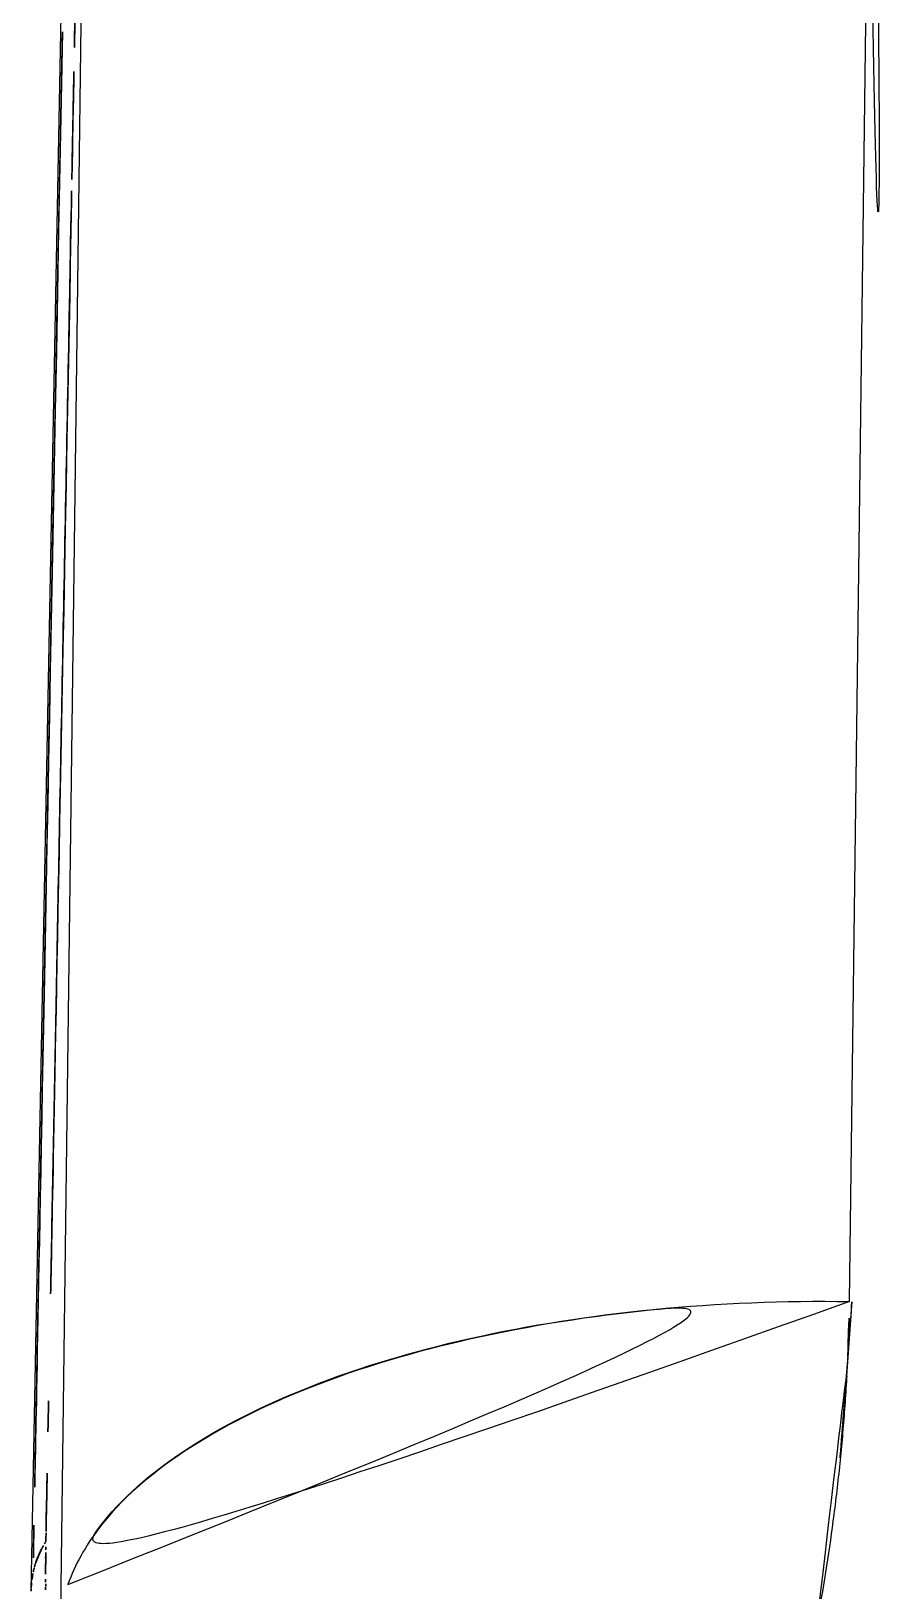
# Model space of a CAD drawing. Extents: x 16296660632 to 16296668616, y -37409619871 to -37409616241.
# Drawn here: x 16296666278.89 to 16296666287.58, y -37409617582.77 to -37409617567 of the extents above; entities that cross this region are included whole.
import ezdxf

# ---------------------------------------------------------------- set-up
doc = ezdxf.new("R2010")
doc.units = 0
doc.header["$LTSCALE"] = 10
doc.header["$MEASUREMENT"] = 0
doc.layers.get('0').update_dxf_attribs({"linetype": 'CONTINUOUS'})

msp = doc.modelspace()

# ---------------------------------------------------------------- linework, layer by layer
at = {"linetype": 'Continuous'}
for p, q in [((16296666287.165159, -37409617579.844719), (16296666287.38192, -37409617562.893677)), ((16296666278.88582, -37409617582.773102), (16296666279.22356, -37409617565.067253)), ((16296666279.398701, -37409617566.073807), (16296666279.183769, -37409617582.994118))]:
    msp.add_line(p, q, dxfattribs=at)
for points, start_tangent, end_tangent in [([(16296666287.38953, -37409617561.922569), (16296666287.189711, -37409617579.846962)], (-0.008810747, -0.999961185), (-0.065774629, -0.997834504)), ([(16296666279.330009, -37409617566.795181), (16296666279.31168, -37409617567.756042)], (-0.019077803, -0.999818002), (-0.019077828, -0.999818002)), ([(16296666279.20211, -37409617567.005219), (16296666279.20171, -37409617567.026131), (16296666279.20048, -37409617567.090813), (16296666279.199169, -37409617567.159416), (16296666279.19776, -37409617567.233253), (16296666279.19623, -37409617567.313522), (16296666279.19455, -37409617567.401497), (16296666279.192699, -37409617567.498413), (16296666279.19066, -37409617567.605507), (16296666279.1884, -37409617567.72403), (16296666279.1859, -37409617567.855217), (16296666279.18313, -37409617568.000343), (16296666279.180071, -37409617568.160606), (16296666279.176701, -37409617568.337288), (16296666279.172991, -37409617568.531639), (16296666279.168921, -37409617568.744904), (16296666279.164471, -37409617568.978302), (16296666279.159611, -37409617569.233101), (16296666279.15432, -37409617569.510536), (16296666279.148569, -37409617569.811867), (16296666279.14234, -37409617570.138344), (16296666279.135611, -37409617570.491188), (16296666279.128349, -37409617570.871658), (16296666279.120541, -37409617571.280998), (16296666279.11216, -37409617571.720459), (16296666279.103149, -37409617572.192627), (16296666279.093479, -37409617572.699783), (16296666279.083071, -37409617573.245216), (16296666279.071859, -37409617573.832718), (16296666279.05978, -37409617574.466019), (16296666279.046761, -37409617575.148857), (16296666279.032709, -37409617575.884987), (16296666279.01758, -37409617576.678162), (16296666279.001289, -37409617577.532173), (16296666278.98373, -37409617578.452667), (16296666278.964741, -37409617579.447906), (16296666278.94417, -37409617580.52623), (16296666278.92186, -37409617581.696022), (16296666278.91399, -37409617582.108147)], (-0.019073549, -0.999818083), (-0.019073547, -0.999818083)), ([(16296666279.31168, -37409617567.756042), (16296666279.329491, -37409617566.84568)], (0.019609407, 0.999807717), (0.018854983, 0.999822229)), ([(16296666279.31168, -37409617567.756042), (16296666279.303249, -37409617568.197617), (16296666279.28516, -37409617569.145866)], (-0.019077828, -0.999818002), (-0.019077849, -0.999818001)), ([(16296666279.28516, -37409617569.145866), (16296666279.31168, -37409617567.756042)], (0.018930451, 0.999820803), (0.019609407, 0.999807717)), ([(16296666279.28516, -37409617569.145866), (16296666279.26524, -37409617570.189987), (16296666279.2297, -37409617572.052437), (16296666279.196569, -37409617573.788597), (16296666279.165779, -37409617575.402077), (16296666279.13726, -37409617576.896683), (16296666279.110439, -37409617578.302658), (16296666279.08543, -37409617579.613083), (16296666279.06184, -37409617580.849701)], (-0.019077849, -0.999818001), (-0.020296232, -0.99979401)), ([(16296666287.1651, -37409617579.844719), (16296666285.183809, -37409617579.925728), (16296666283.322439, -37409617580.219902), (16296666281.700911, -37409617580.710121), (16296666280.42083, -37409617581.364632), (16296666279.56477, -37409617582.14254), (16296666279.18372, -37409617582.993568)], (-0.99990074, 0.014089354), (-0.151667035, -0.988431642)), ([(16296666279.25729, -37409617582.706322), (16296666279.566299, -37409617582.144897), (16296666280.423401, -37409617581.37027), (16296666281.700821, -37409617580.717773), (16296666283.319201, -37409617580.227631), (16296666285.178749, -37409617579.93029), (16296666287.165159, -37409617579.844719)], (0.334784034, 0.942294885), (0.999931026, -0.011744933)), ([(16296666287.189711, -37409617579.846962), (16296666287.13653, -37409617580.601173), (16296666286.843849, -37409617583.035652)], (-0.065774629, -0.997834504), (-0.192766787, -0.9812446)), ([(16296666287.146851, -37409617580.403267), (16296666287.14949, -37409617580.345192), (16296666287.159571, -37409617580.068626), (16296666287.1651, -37409617579.844719)], (0.04689554, 0.998899799), (0.020199185, 0.999795976)), ([(16296666286.844259, -37409617583.035683), (16296666287.006121, -37409617582.000603), (16296666287.0695, -37409617581.449753), (16296666287.1173, -37409617580.897781), (16296666287.13534, -37409617580.621582), (16296666287.146851, -37409617580.403267)], (0.180635498, 0.983550109), (0.04689554, 0.998899799)), ([(16296666279.06184, -37409617580.849701), (16296666279.045441, -37409617581.662712)], (-0.020296232, -0.99979401), (-0.018523961, -0.999828417)), ([(16296666279.03912, -37409617582.040176), (16296666279.06184, -37409617580.849701)], (0.019077828, 0.999818002), (0.019077823, 0.999818002)), ([(16296666279.045441, -37409617581.662712), (16296666279.03912, -37409617582.040176)], (-0.018523961, -0.999828417), (-0.014618491, -0.999893144)), ([(16296666278.91399, -37409617582.108147), (16296666278.897631, -37409617582.965668)], (-0.019073547, -0.999818083), (-0.019073547, -0.999818083)), ([(16296666279.03467, -37409617582.273323), (16296666279.03912, -37409617582.040176)], (0.019077817, 0.999818002), (0.019077828, 0.999818002)), ([(16296666279.03912, -37409617582.040176), (16296666279.03491, -37409617582.384033)], (-0.014618491, -0.999893144), (-0.009735059, -0.999952613)), ([(16296666278.99531, -37409617582.338501), (16296666279.03467, -37409617582.273323)], (0.478508028, 0.878083178), (0.554550322, 0.832150191)), ([(16296666279.034651, -37409617582.273857), (16296666278.999319, -37409617582.331123)], (-0.559894934, -0.828563615), (-0.489892569, -0.871782812)), ([(16296666279.033251, -37409617582.357094), (16296666279.034651, -37409617582.273857)], (0.015268934, 0.999883423), (0.018365036, 0.999831349)), ([(16296666278.91988, -37409617582.526093), (16296666278.934549, -37409617582.477783), (16296666278.961941, -37409617582.406677)], (0.263218926, 0.964736128), (0.40004172, 0.91649693)), ([(16296666278.999319, -37409617582.331123), (16296666278.93358, -37409617582.480247), (16296666278.919821, -37409617582.526077)], (-0.489892569, -0.871782812), (-0.261521668, -0.965197605)), ([(16296666278.961941, -37409617582.406677), (16296666278.99531, -37409617582.338501)], (0.40004172, 0.91649693), (0.478508028, 0.878083178)), ([(16296666279.03076, -37409617582.602493), (16296666279.03129, -37409617582.521301), (16296666279.032129, -37409617582.439568)], (0.004873602, 0.999988124), (0.01193901, 0.999928727)), ([(16296666279.032129, -37409617582.439568), (16296666279.033251, -37409617582.357094)], (0.01193901, 0.999928727), (0.015268933, 0.999883423)), ([(16296666279.03491, -37409617582.384033), (16296666279.03264, -37409617582.701408)], (-0.009735059, -0.999952613), (-0.004454705, -0.999990078)), ([(16296666278.89805, -37409617582.62854), (16296666278.90678, -37409617582.580627)], (0.154477402, 0.987996322), (0.204097004, 0.978950669)), ([(16296666278.903931, -37409617582.595207), (16296666278.898161, -37409617582.628563)], (-0.187225289, -0.982317001), (-0.153356006, -0.988171005)), ([(16296666278.91287, -37409617582.553398), (16296666278.903931, -37409617582.595207)], (-0.231481394, -0.972839331), (-0.187225288, -0.982317002)), ([(16296666278.90678, -37409617582.580627), (16296666278.91288, -37409617582.553413)], (0.204097004, 0.978950669), (0.23324902, 0.972417038)), ([(16296666278.91288, -37409617582.553413), (16296666278.91988, -37409617582.526093)], (0.233249017, 0.972417038), (0.263218926, 0.964736128)), ([(16296666278.919821, -37409617582.526077), (16296666278.91287, -37409617582.553398)], (-0.261521666, -0.965197606), (-0.231481393, -0.972839331)), ([(16296666279.0305, -37409617582.682983), (16296666279.03076, -37409617582.602493)], (0.001696727, 0.999998561), (0.004873602, 0.999988124)), ([(16296666278.885851, -37409617582.770714), (16296666278.888399, -37409617582.713966)], (0.019194137, 0.999815776), (0.070920171, 0.997481994)), ([(16296666278.888519, -37409617582.713982), (16296666278.885771, -37409617582.775063)], (-0.07204483, -0.997401395), (-0.018757203, -0.999824068)), ([(16296666278.888399, -37409617582.713966), (16296666278.888809, -37409617582.708359), (16296666278.89535, -37409617582.646957)], (0.070920172, 0.997481994), (0.135955605, 0.990714931)), ([(16296666278.897591, -37409617582.632332), (16296666278.888519, -37409617582.713982)], (-0.149598601, -0.988746812), (-0.072044831, -0.997401395)), ([(16296666278.89535, -37409617582.646957), (16296666278.89805, -37409617582.62854)], (0.135955603, 0.990714931), (0.154477402, 0.987996322)), ([(16296666279.030479, -37409617582.76223), (16296666279.0305, -37409617582.682983)], (-0.00113911, 0.999999351), (0.001696727, 0.999998561)), ([(16296666279.03264, -37409617582.701408), (16296666279.03237, -37409617582.771004)], (-0.004454705, -0.999990078), (-0.003197612, -0.999994888))]:
    msp.add_spline(points, degree=3, dxfattribs=dict(at, start_tangent=start_tangent, end_tangent=end_tangent))

doc.saveas('drawing.dxf')
